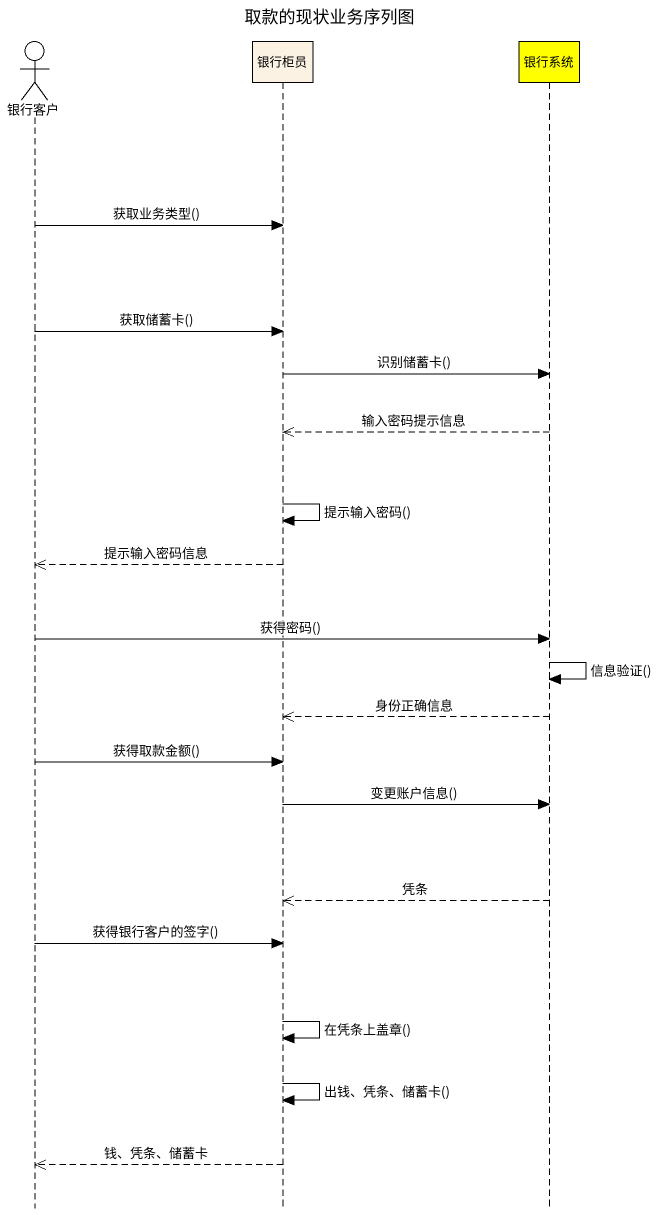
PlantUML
@startuml
title 取款的现状业务序列图
hide footbox
actor 银行客户
participant 银行柜员
participant 银行系统 #FFFF00

银行客户 -> 银行柜员 : 获取业务类型()
银行客户 -> 银行柜员 : 获取储蓄卡()
银行柜员 -> 银行系统 : 识别储蓄卡()
银行系统 -->> 银行柜员 : 输入密码提示信息
银行柜员 -> 银行柜员 : 提示输入密码()
银行柜员 -->> 银行客户 : 提示输入密码信息
银行客户 -> 银行系统 : 获得密码()
银行系统 -> 银行系统 : 信息验证()
银行系统 -->> 银行柜员 : 身份正确信息
银行客户 -> 银行柜员 : 获得取款金额()
银行柜员 -> 银行系统 : 变更账户信息()
银行系统 -->> 银行柜员 : 凭条
银行客户 -> 银行柜员 : 获得银行客户的签字()
银行柜员 -> 银行柜员 : 在凭条上盖章()
银行柜员 -> 银行柜员 : 出钱、凭条、储蓄卡()
银行柜员 -->> 银行客户 : 钱、凭条、储蓄卡
@enduml
